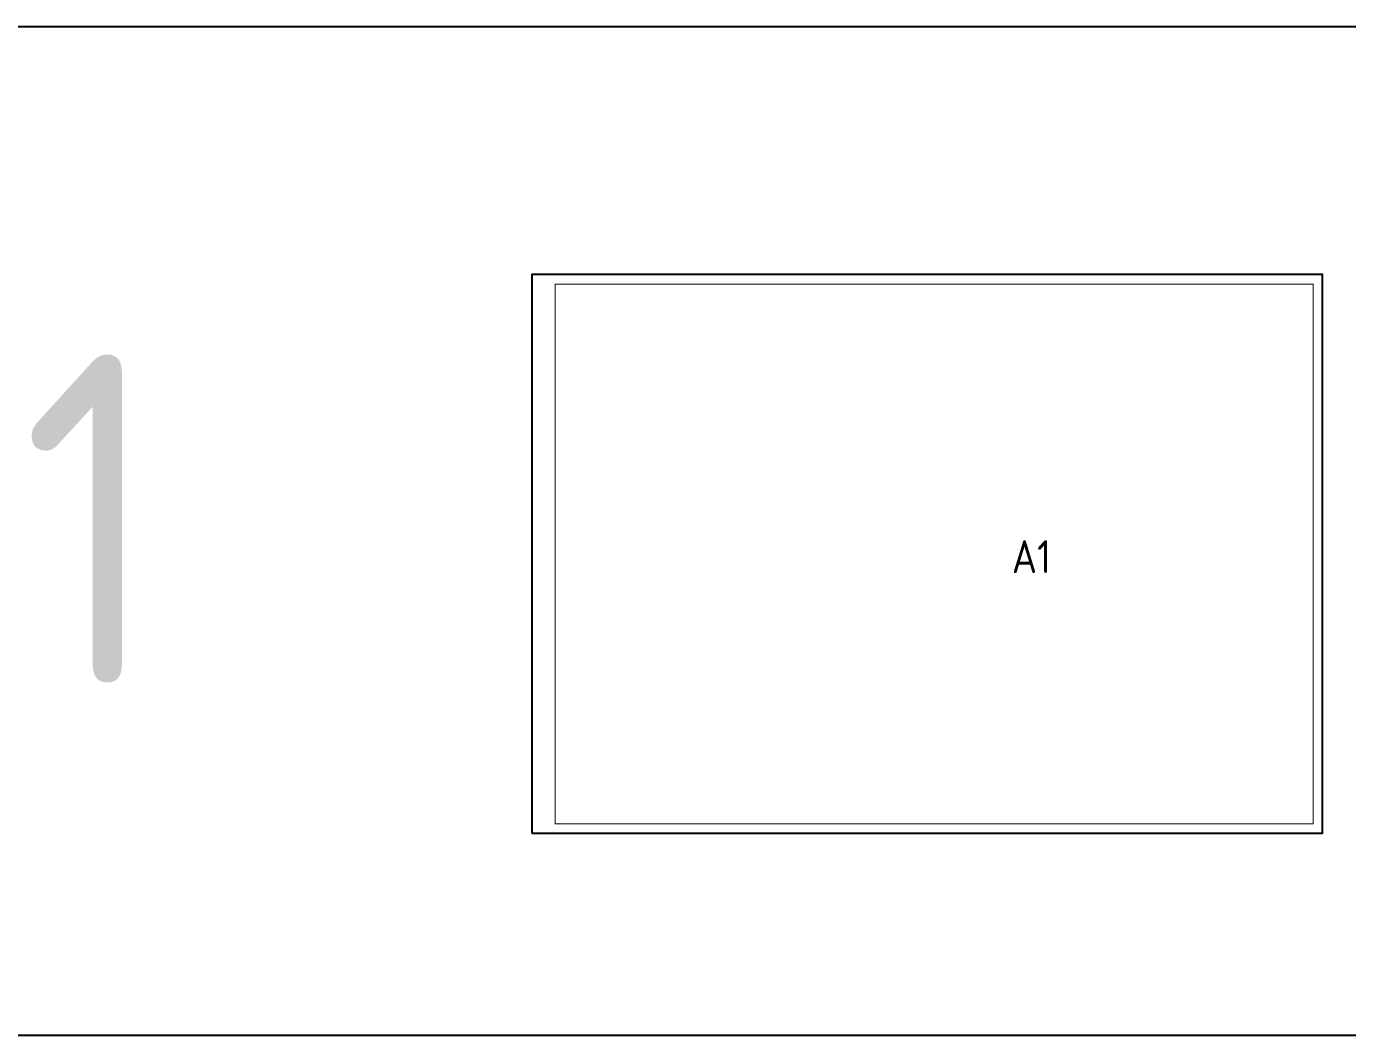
# Model space of a CAD drawing. Header units: millimetres. Extents: x 38046 to 69892, y 8139 to 15731.
# Drawn here: x 42088 to 43493, y 14658 to 15731 of the extents above; entities that cross this region are included whole.
import ezdxf

# ---------------------------------------------------------------- set-up
doc = ezdxf.new("R2010")
doc.units = ezdxf.units.MM
doc.header["$LTSCALE"] = 1000
doc.header["$MEASUREMENT"] = 0
for name, color, linetype in [('PUB_TEXT', 3, 'Continuous'), ('PUB_TITLE', 4, 'Continuous'), ('图层3', 253, 'Continuous')]:
    doc.layers.add(name, color=color, linetype=linetype)
doc.styles.get("Standard").update_dxf_attribs({"font": 'gbenor.shx', "bigfont": 'gbcbig.shx'})

msp = doc.modelspace()

# ---------------------------------------------------------------- linework, layer by layer
at = {"layer": 'PUB_TITLE'}
msp.add_lwpolyline([(42625.8, 14872.7), (43466.8, 14872.7), (43466.8, 15466.7), (42625.8, 15466.7)], close=True, dxfattribs=at)
at = {"layer": 'PUB_TITLE', "const_width": 1}
msp.add_lwpolyline([(42650.8, 14882.7), (43456.8, 14882.7), (43456.8, 15456.7), (42650.8, 15456.7)], close=True, dxfattribs=at)
at = {"layer": '图层3', "color": 1}
msp.add_lwpolyline([(39698.9, 15730.7), (45165.7, 15730.7), (45165.7, 14657.5), (39698.9, 14657.5)], close=True, dxfattribs=at)

# ---------------------------------------------------------------- texts
at = {"layer": 'PUB_TEXT'}
for s, height, p in [('文件》打印》1:1', 350, (40325.1, 15031.8)), ('A1', 35, (43136.3, 15149.3))]:
    msp.add_text(s, height=height, dxfattribs=at).set_placement(p)

doc.saveas('drawing.dxf')
